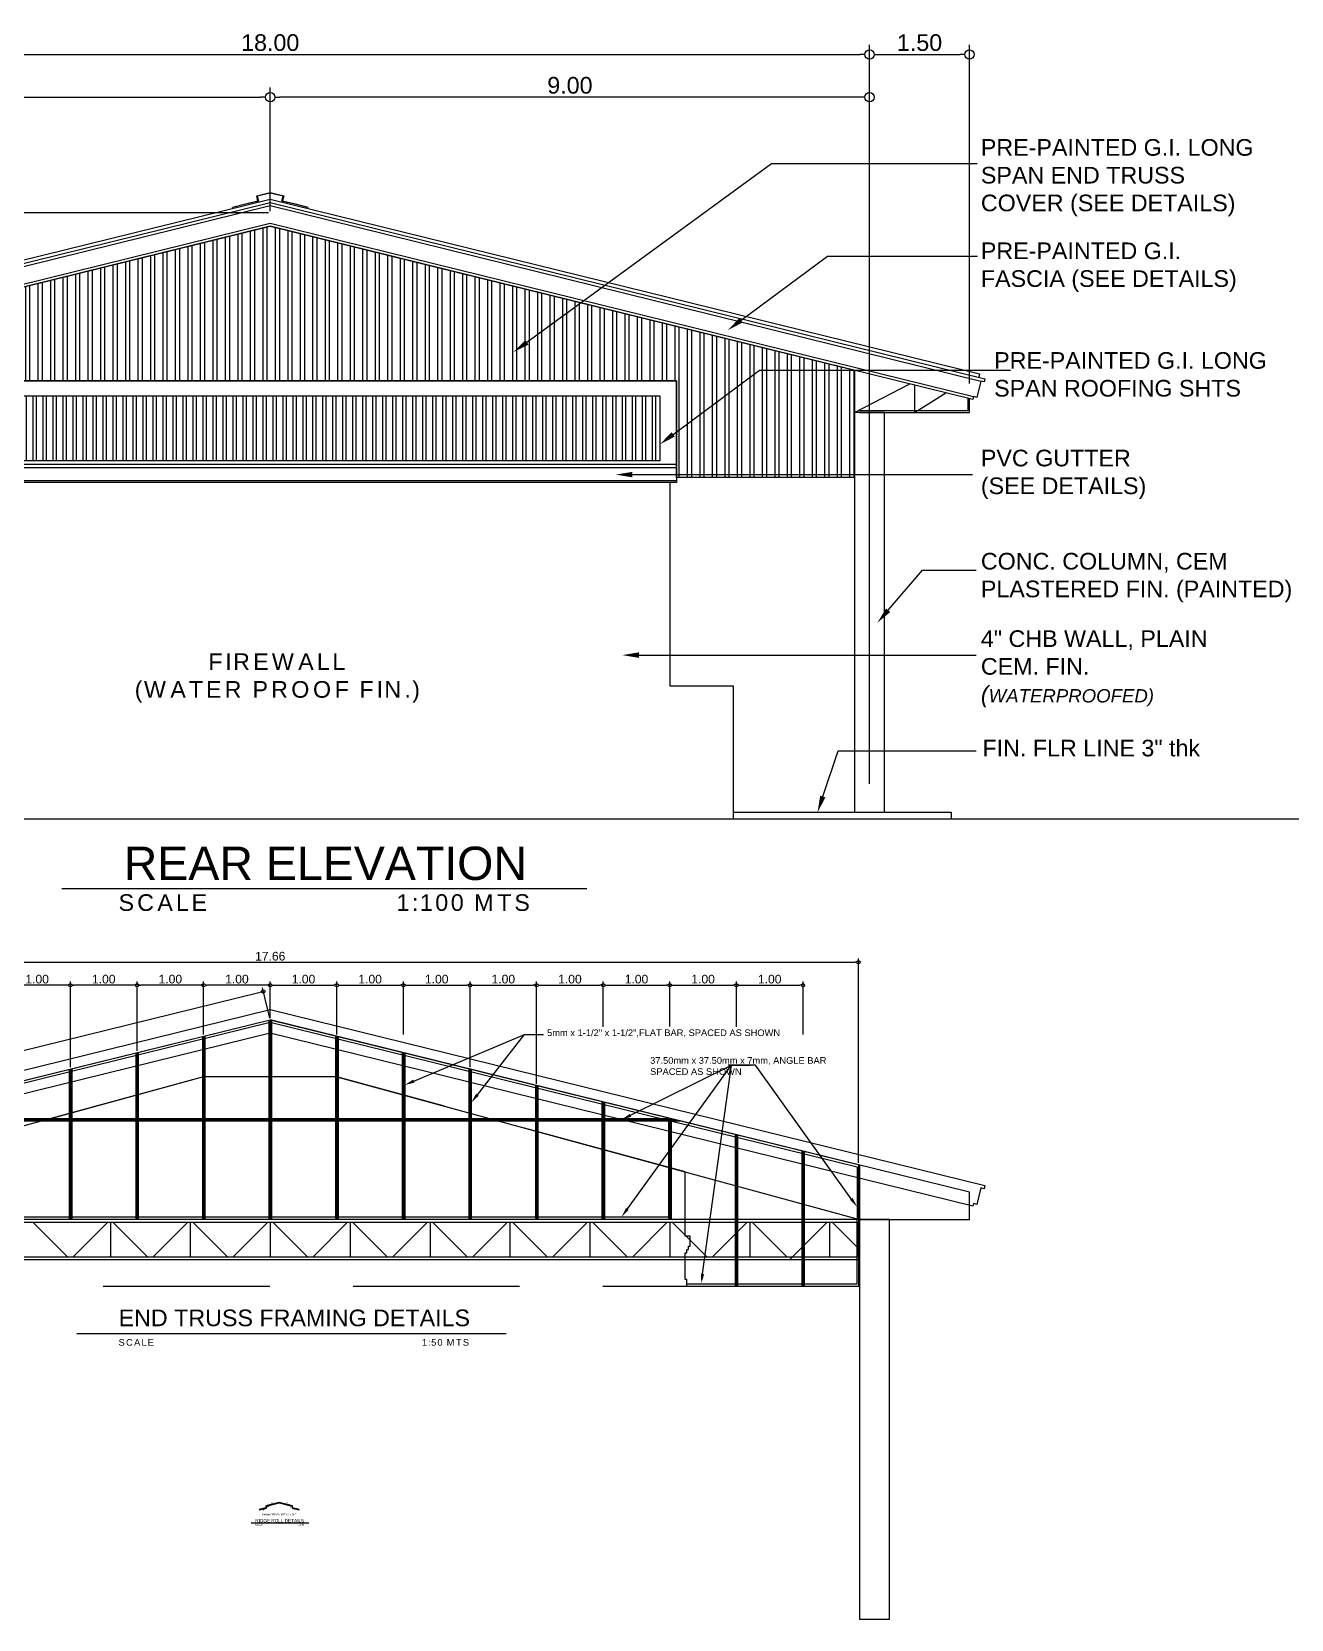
# Model space of a CAD drawing. Header units: inches. Extents: x -1369 to 1198, y -366 to 1398.
# Drawn here: x 25.03 to 43.94, y 20.3 to 44.13 of the extents above; entities that cross this region are included whole.
import ezdxf
from ezdxf import colors
from ezdxf.entities.mleader import LeaderData, LeaderLine
from ezdxf.math import Vec2, Vec3

# ---------------------------------------------------------------- set-up
doc = ezdxf.new("R2010")
doc.units = ezdxf.units.IN
doc.header["$MEASUREMENT"] = 0
doc.linetypes.add('HIDDEN', pattern=[0.375, 0.25, -0.125])
for name, color, linetype in [('CONS. LINE', 7, 'Continuous'), ('dim', 8, 'Continuous'), ('LABEL 1', 7, 'Continuous')]:
    doc.layers.add(name, color=color, linetype=linetype)
doc.styles.get("Standard").update_dxf_attribs({"font": 'arial.ttf'})
doc.dimstyles.new('50', dxfattribs={"dimtxt": 0.13, "dimasz": 0.05, "dimexe": 0.055, "dimexo": 0.025, "dimgap": 0.025, "dimtad": 1, "dimzin": 0, "dimdsep": 46, "dimtxsty": 'Standard', "dimblk": 'DOTBLANK', "dimcen": 0.09, "dimclrd": 256, "dimclre": 256, "dimadec": 0, "dimazin": 0, "dimtfac": 1, "dimtix": 1, "dimtofl": 0, "dimtmove": 0, "dimatfit": 3, "dimfxl": 1, "dimtolj": 1, "dimtzin": 0, "dimarcsym": 0})
doc.dimstyles.get("Standard").update_dxf_attribs({"dimtxt": 0.25, "dimasz": 0.14, "dimexe": 0.145, "dimexo": 0.025, "dimgap": 0.05, "dimtad": 1, "dimzin": 0, "dimdsep": 46, "dimtxsty": 'Standard', "dimblk": 'DOTBLANK', "dimcen": 0.09, "dimclrd": 256, "dimclre": 256, "dimaunit": 1, "dimadec": 5, "dimazin": 0, "dimtfac": 1, "dimtix": 1, "dimtofl": 0, "dimtmove": 0, "dimatfit": 3, "dimfxl": 0, "dimtolj": 1, "dimtzin": 0, "dimlwd": -1, "dimlwe": -1, "dimarcsym": 0})

# ---------------------------------------------------------------- blocks, each defined once
blk = doc.blocks.new('_DotBlank')
at = {"color": 0, "linetype": 'ByBlock', "lineweight": -2}
blk.add_line((-0.5, 0), (-1, 0), dxfattribs=at)
blk.add_circle((0, 0), 0.5, dxfattribs=at)
blk = doc.blocks.new('*D5')
at = {"layer": 'Defpoints', "color": 0, "transparency": 16777216}
for p in [(15.323, 41.409), (28.608, 41.409), (18.108, 38.409)]:
    blk.add_point(p, dxfattribs=at)
at = {"layer": 'dim', "transparency": 16777216}
for p, q in [((28.583, 41.409), (15.178, 41.409)), ((15.323, 38.549), (15.323, 41.269)), ((18.083, 38.409), (15.178, 38.409))]:
    blk.add_line(p, q, dxfattribs=at)
at = {"layer": 'dim', "transparency": 16777216, "xscale": 0.14, "yscale": 0.14, "zscale": 0.14}
for p, rotation in [((15.323, 41.409), 90), ((15.323, 38.409), 270)]:
    blk.add_blockref('_DotBlank', p, dxfattribs=dict(at, rotation=rotation))
at = {"layer": 'dim', "color": 0, "transparency": 16777216, "insert": (15.145, 39.909), "char_height": 0.25, "attachment_point": 5, "rotation": 90}
blk.add_mtext('\\A1;3.00', dxfattribs=at)
blk = doc.blocks.new('*D129')
at = {"layer": 'Defpoints', "color": 0, "transparency": 16777216}
for p in [(28.608, 43.144), (28.608, 41.409), (19.608, 32.809)]:
    blk.add_point(p, dxfattribs=at)
at = {"layer": 'dim', "transparency": 16777216}
for p, q in [((19.608, 32.834), (19.608, 43.289)), ((19.748, 43.144), (28.468, 43.144)), ((28.608, 41.434), (28.608, 43.289))]:
    blk.add_line(p, q, dxfattribs=at)
at = {"layer": 'dim', "transparency": 16777216, "xscale": 0.14, "yscale": 0.14, "zscale": 0.14, "rotation": 180}
blk.add_blockref('_DotBlank', (19.608, 43.144), dxfattribs=at)
at = {"layer": 'dim', "transparency": 16777216, "xscale": 0.14, "yscale": 0.14, "zscale": 0.14}
blk.add_blockref('_DotBlank', (28.608, 43.144), dxfattribs=at)
at = {"layer": 'dim', "color": 0, "transparency": 16777216, "insert": (24.108, 43.321), "char_height": 0.25, "attachment_point": 5}
blk.add_mtext('\\A1;9.00', dxfattribs=at)
blk = doc.blocks.new('*D131')
at = {"layer": 'Defpoints', "color": 0, "transparency": 16777216}
for p in [(39.108, 43.785), (39.108, 38.822), (37.608, 32.809)]:
    blk.add_point(p, dxfattribs=at)
at = {"layer": 'dim', "transparency": 16777216}
for p, q in [((37.608, 32.834), (37.608, 43.93)), ((39.108, 38.847), (39.108, 43.93)), ((37.748, 43.785), (38.968, 43.785))]:
    blk.add_line(p, q, dxfattribs=at)
at = {"layer": 'dim', "transparency": 16777216, "xscale": 0.14, "yscale": 0.14, "zscale": 0.14, "rotation": 180}
blk.add_blockref('_DotBlank', (37.608, 43.785), dxfattribs=at)
at = {"layer": 'dim', "transparency": 16777216, "xscale": 0.14, "yscale": 0.14, "zscale": 0.14}
blk.add_blockref('_DotBlank', (39.108, 43.785), dxfattribs=at)
at = {"layer": 'dim', "color": 0, "transparency": 16777216, "insert": (38.358, 43.962), "char_height": 0.25, "attachment_point": 5}
blk.add_mtext('\\A1;1.50', dxfattribs=at)
blk = doc.blocks.new('*D132')
at = {"layer": 'Defpoints', "color": 0, "transparency": 16777216}
for p in [(28.608, 43.144), (28.608, 41.409), (37.608, 32.809)]:
    blk.add_point(p, dxfattribs=at)
at = {"layer": 'dim', "transparency": 16777216}
for p, q in [((28.608, 41.434), (28.608, 43.289)), ((37.468, 43.144), (28.748, 43.144)), ((37.608, 32.834), (37.608, 43.289))]:
    blk.add_line(p, q, dxfattribs=at)
at = {"layer": 'dim', "transparency": 16777216, "xscale": 0.14, "yscale": 0.14, "zscale": 0.14, "rotation": 180}
blk.add_blockref('_DotBlank', (28.608, 43.144), dxfattribs=at)
at = {"layer": 'dim', "transparency": 16777216, "xscale": 0.14, "yscale": 0.14, "zscale": 0.14}
blk.add_blockref('_DotBlank', (37.608, 43.144), dxfattribs=at)
at = {"layer": 'dim', "color": 0, "transparency": 16777216, "insert": (33.108, 43.321), "char_height": 0.25, "attachment_point": 5}
blk.add_mtext('\\A1;9.00', dxfattribs=at)
blk = doc.blocks.new('*D135')
at = {"layer": 'Defpoints', "color": 0, "transparency": 16777216}
for p in [(37.608, 43.785), (19.608, 42.8), (37.608, 42.8)]:
    blk.add_point(p, dxfattribs=at)
at = {"layer": 'dim', "transparency": 16777216}
for p, q in [((19.608, 42.825), (19.608, 43.93)), ((37.608, 42.825), (37.608, 43.93)), ((19.748, 43.785), (37.468, 43.785))]:
    blk.add_line(p, q, dxfattribs=at)
at = {"layer": 'dim', "transparency": 16777216, "xscale": 0.14, "yscale": 0.14, "zscale": 0.14, "rotation": 180}
blk.add_blockref('_DotBlank', (19.608, 43.785), dxfattribs=at)
at = {"layer": 'dim', "transparency": 16777216, "xscale": 0.14, "yscale": 0.14, "zscale": 0.14}
blk.add_blockref('_DotBlank', (37.608, 43.785), dxfattribs=at)
at = {"layer": 'dim', "color": 0, "transparency": 16777216, "insert": (28.608, 43.962), "char_height": 0.25, "attachment_point": 5}
blk.add_mtext('\\A1;18.00', dxfattribs=at)
blk = doc.blocks.new('*D451')
at = {"layer": 'Defpoints', "color": 0, "transparency": 16777216}
for p in [(28.503, 29.721), (28.608, 29.295), (19.777, 27.12)]:
    blk.add_point(p, dxfattribs=at)
at = {"layer": 'dim', "lineweight": -2, "transparency": 16777216}
for p, q in [((19.721, 27.557), (28.455, 29.709)), ((28.602, 29.32), (28.49, 29.774)), ((19.771, 27.144), (19.659, 27.598))]:
    blk.add_line(p, q, dxfattribs=at)
at = {"layer": 'dim', "lineweight": -2, "transparency": 16777216, "xscale": 0.05, "yscale": 0.05, "zscale": 0.05}
for p, rotation in [((28.503, 29.721), 13.84069549165555), ((19.672, 27.545), 193.8406954916556)]:
    blk.add_blockref('_DotBlank', p, dxfattribs=dict(at, rotation=rotation))
at = {"layer": 'dim', "color": 0, "transparency": 16777216, "insert": (24.066, 28.721), "char_height": 0.13, "attachment_point": 5, "rotation": 13.8407}
blk.add_mtext('\\A1;9.10', dxfattribs=at)
blk = doc.blocks.new('*D452')
at = {"layer": 'Defpoints', "color": 0, "transparency": 16777216}
for p in [(29.608, 29.813), (28.608, 29.295), (29.608, 29.049)]:
    blk.add_point(p, dxfattribs=at)
at = {"layer": 'dim', "lineweight": -2, "transparency": 16777216}
for p, q in [((28.608, 29.32), (28.608, 29.868)), ((28.658, 29.813), (29.558, 29.813)), ((29.608, 29.074), (29.608, 29.868))]:
    blk.add_line(p, q, dxfattribs=at)
at = {"layer": 'dim', "lineweight": -2, "transparency": 16777216, "xscale": 0.05, "yscale": 0.05, "zscale": 0.05, "rotation": 180}
blk.add_blockref('_DotBlank', (28.608, 29.813), dxfattribs=at)
at = {"layer": 'dim', "lineweight": -2, "transparency": 16777216, "xscale": 0.05, "yscale": 0.05, "zscale": 0.05}
blk.add_blockref('_DotBlank', (29.608, 29.813), dxfattribs=at)
at = {"layer": 'dim', "color": 0, "transparency": 16777216, "insert": (29.108, 29.904), "char_height": 0.13, "attachment_point": 5}
blk.add_mtext('\\A1;1.00', dxfattribs=at)
blk = doc.blocks.new('*D453')
at = {"layer": 'Defpoints', "color": 0, "transparency": 16777216}
for p in [(30.608, 29.813), (29.608, 29.295), (30.608, 29.049)]:
    blk.add_point(p, dxfattribs=at)
at = {"layer": 'dim', "lineweight": -2, "transparency": 16777216}
for p, q in [((29.608, 29.32), (29.608, 29.868)), ((29.658, 29.813), (30.558, 29.813)), ((30.608, 29.074), (30.608, 29.868))]:
    blk.add_line(p, q, dxfattribs=at)
at = {"layer": 'dim', "lineweight": -2, "transparency": 16777216, "xscale": 0.05, "yscale": 0.05, "zscale": 0.05, "rotation": 180}
blk.add_blockref('_DotBlank', (29.608, 29.813), dxfattribs=at)
at = {"layer": 'dim', "lineweight": -2, "transparency": 16777216, "xscale": 0.05, "yscale": 0.05, "zscale": 0.05}
blk.add_blockref('_DotBlank', (30.608, 29.813), dxfattribs=at)
at = {"layer": 'dim', "color": 0, "transparency": 16777216, "insert": (30.108, 29.904), "char_height": 0.13, "attachment_point": 5}
blk.add_mtext('\\A1;1.00', dxfattribs=at)
blk = doc.blocks.new('*D454')
at = {"layer": 'Defpoints', "color": 0, "transparency": 16777216}
for p in [(31.608, 29.813), (30.608, 29.295), (31.608, 29.049)]:
    blk.add_point(p, dxfattribs=at)
at = {"layer": 'dim', "lineweight": -2, "transparency": 16777216}
for p, q in [((30.608, 29.32), (30.608, 29.868)), ((30.658, 29.813), (31.558, 29.813)), ((31.608, 29.074), (31.608, 29.868))]:
    blk.add_line(p, q, dxfattribs=at)
at = {"layer": 'dim', "lineweight": -2, "transparency": 16777216, "xscale": 0.05, "yscale": 0.05, "zscale": 0.05, "rotation": 180}
blk.add_blockref('_DotBlank', (30.608, 29.813), dxfattribs=at)
at = {"layer": 'dim', "lineweight": -2, "transparency": 16777216, "xscale": 0.05, "yscale": 0.05, "zscale": 0.05}
blk.add_blockref('_DotBlank', (31.608, 29.813), dxfattribs=at)
at = {"layer": 'dim', "color": 0, "transparency": 16777216, "insert": (31.108, 29.904), "char_height": 0.13, "attachment_point": 5}
blk.add_mtext('\\A1;1.00', dxfattribs=at)
blk = doc.blocks.new('*D455')
at = {"layer": 'Defpoints', "color": 0, "transparency": 16777216}
for p in [(32.608, 29.813), (31.608, 28.556), (32.608, 28.31)]:
    blk.add_point(p, dxfattribs=at)
at = {"layer": 'dim', "lineweight": -2, "transparency": 16777216}
for p, q in [((31.608, 28.581), (31.608, 29.868)), ((31.658, 29.813), (32.558, 29.813)), ((32.608, 28.335), (32.608, 29.868))]:
    blk.add_line(p, q, dxfattribs=at)
at = {"layer": 'dim', "lineweight": -2, "transparency": 16777216, "xscale": 0.05, "yscale": 0.05, "zscale": 0.05, "rotation": 180}
blk.add_blockref('_DotBlank', (31.608, 29.813), dxfattribs=at)
at = {"layer": 'dim', "lineweight": -2, "transparency": 16777216, "xscale": 0.05, "yscale": 0.05, "zscale": 0.05}
blk.add_blockref('_DotBlank', (32.608, 29.813), dxfattribs=at)
at = {"layer": 'dim', "color": 0, "transparency": 16777216, "insert": (32.108, 29.904), "char_height": 0.13, "attachment_point": 5}
blk.add_mtext('\\A1;1.00', dxfattribs=at)
blk = doc.blocks.new('*D456')
at = {"layer": 'Defpoints', "color": 0, "transparency": 16777216}
for p in [(33.608, 29.813), (32.608, 29.295), (33.608, 29.166)]:
    blk.add_point(p, dxfattribs=at)
at = {"layer": 'dim', "lineweight": -2, "transparency": 16777216}
for p, q in [((32.608, 29.32), (32.608, 29.868)), ((32.658, 29.813), (33.558, 29.813)), ((33.608, 29.191), (33.608, 29.868))]:
    blk.add_line(p, q, dxfattribs=at)
at = {"layer": 'dim', "lineweight": -2, "transparency": 16777216, "xscale": 0.05, "yscale": 0.05, "zscale": 0.05, "rotation": 180}
blk.add_blockref('_DotBlank', (32.608, 29.813), dxfattribs=at)
at = {"layer": 'dim', "lineweight": -2, "transparency": 16777216, "xscale": 0.05, "yscale": 0.05, "zscale": 0.05}
blk.add_blockref('_DotBlank', (33.608, 29.813), dxfattribs=at)
at = {"layer": 'dim', "color": 0, "transparency": 16777216, "insert": (33.108, 29.904), "char_height": 0.13, "attachment_point": 5}
blk.add_mtext('\\A1;1.00', dxfattribs=at)
blk = doc.blocks.new('*D457')
at = {"layer": 'Defpoints', "color": 0, "transparency": 16777216}
for p in [(34.608, 29.813), (33.608, 29.295), (34.608, 29.168)]:
    blk.add_point(p, dxfattribs=at)
at = {"layer": 'dim', "lineweight": -2, "transparency": 16777216}
for p, q in [((33.608, 29.32), (33.608, 29.868)), ((33.658, 29.813), (34.558, 29.813)), ((34.608, 29.193), (34.608, 29.868))]:
    blk.add_line(p, q, dxfattribs=at)
at = {"layer": 'dim', "lineweight": -2, "transparency": 16777216, "xscale": 0.05, "yscale": 0.05, "zscale": 0.05, "rotation": 180}
blk.add_blockref('_DotBlank', (33.608, 29.813), dxfattribs=at)
at = {"layer": 'dim', "lineweight": -2, "transparency": 16777216, "xscale": 0.05, "yscale": 0.05, "zscale": 0.05}
blk.add_blockref('_DotBlank', (34.608, 29.813), dxfattribs=at)
at = {"layer": 'dim', "color": 0, "transparency": 16777216, "insert": (34.108, 29.904), "char_height": 0.13, "attachment_point": 5}
blk.add_mtext('\\A1;1.00', dxfattribs=at)
blk = doc.blocks.new('*D458')
at = {"layer": 'Defpoints', "color": 0, "transparency": 16777216}
for p in [(35.608, 29.813), (34.608, 29.295), (35.608, 29.164)]:
    blk.add_point(p, dxfattribs=at)
at = {"layer": 'dim', "lineweight": -2, "transparency": 16777216}
for p, q in [((34.608, 29.32), (34.608, 29.868)), ((34.658, 29.813), (35.558, 29.813)), ((35.608, 29.189), (35.608, 29.868))]:
    blk.add_line(p, q, dxfattribs=at)
at = {"layer": 'dim', "lineweight": -2, "transparency": 16777216, "xscale": 0.05, "yscale": 0.05, "zscale": 0.05, "rotation": 180}
blk.add_blockref('_DotBlank', (34.608, 29.813), dxfattribs=at)
at = {"layer": 'dim', "lineweight": -2, "transparency": 16777216, "xscale": 0.05, "yscale": 0.05, "zscale": 0.05}
blk.add_blockref('_DotBlank', (35.608, 29.813), dxfattribs=at)
at = {"layer": 'dim', "color": 0, "transparency": 16777216, "insert": (35.108, 29.904), "char_height": 0.13, "attachment_point": 5}
blk.add_mtext('\\A1;1.00', dxfattribs=at)
blk = doc.blocks.new('*D459')
at = {"layer": 'Defpoints', "color": 0, "transparency": 16777216}
for p in [(36.608, 29.813), (35.608, 29.295), (36.608, 29.049)]:
    blk.add_point(p, dxfattribs=at)
at = {"layer": 'dim', "lineweight": -2, "transparency": 16777216}
for p, q in [((35.608, 29.32), (35.608, 29.868)), ((35.658, 29.813), (36.558, 29.813)), ((36.608, 29.074), (36.608, 29.868))]:
    blk.add_line(p, q, dxfattribs=at)
at = {"layer": 'dim', "lineweight": -2, "transparency": 16777216, "xscale": 0.05, "yscale": 0.05, "zscale": 0.05, "rotation": 180}
blk.add_blockref('_DotBlank', (35.608, 29.813), dxfattribs=at)
at = {"layer": 'dim', "lineweight": -2, "transparency": 16777216, "xscale": 0.05, "yscale": 0.05, "zscale": 0.05}
blk.add_blockref('_DotBlank', (36.608, 29.813), dxfattribs=at)
at = {"layer": 'dim', "color": 0, "transparency": 16777216, "insert": (36.108, 29.904), "char_height": 0.13, "attachment_point": 5}
blk.add_mtext('\\A1;1.00', dxfattribs=at)
blk = doc.blocks.new('*D460')
at = {"layer": 'Defpoints', "color": 0, "transparency": 16777216}
for p in [(37.439, 30.157), (19.777, 27.12), (37.439, 27.12)]:
    blk.add_point(p, dxfattribs=at)
at = {"layer": 'dim', "lineweight": -2, "transparency": 16777216}
for p, q in [((19.777, 27.145), (19.777, 30.212)), ((19.827, 30.157), (37.389, 30.157)), ((37.439, 27.145), (37.439, 30.212))]:
    blk.add_line(p, q, dxfattribs=at)
at = {"layer": 'dim', "lineweight": -2, "transparency": 16777216, "xscale": 0.05, "yscale": 0.05, "zscale": 0.05, "rotation": 180}
blk.add_blockref('_DotBlank', (19.777, 30.157), dxfattribs=at)
at = {"layer": 'dim', "lineweight": -2, "transparency": 16777216, "xscale": 0.05, "yscale": 0.05, "zscale": 0.05}
blk.add_blockref('_DotBlank', (37.439, 30.157), dxfattribs=at)
at = {"layer": 'dim', "color": 0, "transparency": 16777216, "insert": (28.608, 30.248), "char_height": 0.13, "attachment_point": 5}
blk.add_mtext('\\A1;17.66', dxfattribs=at)
blk = doc.blocks.new('*D462')
at = {"layer": 'Defpoints', "color": 0, "transparency": 16777216}
for p in [(26.608, 29.813), (27.608, 29.295), (26.608, 29.049)]:
    blk.add_point(p, dxfattribs=at)
at = {"layer": 'dim', "lineweight": -2, "transparency": 16777216}
for p, q in [((26.608, 29.074), (26.608, 29.868)), ((27.558, 29.813), (26.658, 29.813)), ((27.608, 29.32), (27.608, 29.868))]:
    blk.add_line(p, q, dxfattribs=at)
at = {"layer": 'dim', "lineweight": -2, "transparency": 16777216, "xscale": 0.05, "yscale": 0.05, "zscale": 0.05, "rotation": 180}
blk.add_blockref('_DotBlank', (26.608, 29.813), dxfattribs=at)
at = {"layer": 'dim', "lineweight": -2, "transparency": 16777216, "xscale": 0.05, "yscale": 0.05, "zscale": 0.05}
blk.add_blockref('_DotBlank', (27.608, 29.813), dxfattribs=at)
at = {"layer": 'dim', "color": 0, "transparency": 16777216, "insert": (27.108, 29.904), "char_height": 0.13, "attachment_point": 5}
blk.add_mtext('\\A1;1.00', dxfattribs=at)
blk = doc.blocks.new('*D463')
at = {"layer": 'Defpoints', "color": 0, "transparency": 16777216}
for p in [(25.608, 29.813), (26.608, 28.803), (25.608, 28.556)]:
    blk.add_point(p, dxfattribs=at)
at = {"layer": 'dim', "lineweight": -2, "transparency": 16777216}
for p, q in [((25.608, 28.581), (25.608, 29.868)), ((26.558, 29.813), (25.658, 29.813)), ((26.608, 28.828), (26.608, 29.868))]:
    blk.add_line(p, q, dxfattribs=at)
at = {"layer": 'dim', "lineweight": -2, "transparency": 16777216, "xscale": 0.05, "yscale": 0.05, "zscale": 0.05, "rotation": 180}
blk.add_blockref('_DotBlank', (25.608, 29.813), dxfattribs=at)
at = {"layer": 'dim', "lineweight": -2, "transparency": 16777216, "xscale": 0.05, "yscale": 0.05, "zscale": 0.05}
blk.add_blockref('_DotBlank', (26.608, 29.813), dxfattribs=at)
at = {"layer": 'dim', "color": 0, "transparency": 16777216, "insert": (26.108, 29.904), "char_height": 0.13, "attachment_point": 5}
blk.add_mtext('\\A1;1.00', dxfattribs=at)
blk = doc.blocks.new('*D464')
at = {"layer": 'Defpoints', "color": 0, "transparency": 16777216}
for p in [(24.608, 29.813), (25.608, 29.295), (24.608, 29.049)]:
    blk.add_point(p, dxfattribs=at)
at = {"layer": 'dim', "lineweight": -2, "transparency": 16777216}
for p, q in [((24.608, 29.074), (24.608, 29.868)), ((25.558, 29.813), (24.658, 29.813)), ((25.608, 29.32), (25.608, 29.868))]:
    blk.add_line(p, q, dxfattribs=at)
at = {"layer": 'dim', "lineweight": -2, "transparency": 16777216, "xscale": 0.05, "yscale": 0.05, "zscale": 0.05, "rotation": 180}
blk.add_blockref('_DotBlank', (24.608, 29.813), dxfattribs=at)
at = {"layer": 'dim', "lineweight": -2, "transparency": 16777216, "xscale": 0.05, "yscale": 0.05, "zscale": 0.05}
blk.add_blockref('_DotBlank', (25.608, 29.813), dxfattribs=at)
at = {"layer": 'dim', "color": 0, "transparency": 16777216, "insert": (25.108, 29.904), "char_height": 0.13, "attachment_point": 5}
blk.add_mtext('\\A1;1.00', dxfattribs=at)
blk = doc.blocks.new('*D468')
at = {"layer": 'Defpoints', "color": 0, "transparency": 16777216}
for p in [(27.608, 29.813), (28.608, 29.295), (27.608, 29.049)]:
    blk.add_point(p, dxfattribs=at)
at = {"layer": 'dim', "lineweight": -2, "transparency": 16777216}
for p, q in [((27.608, 29.074), (27.608, 29.868)), ((28.558, 29.813), (27.658, 29.813)), ((28.608, 29.32), (28.608, 29.868))]:
    blk.add_line(p, q, dxfattribs=at)
at = {"layer": 'dim', "lineweight": -2, "transparency": 16777216, "xscale": 0.05, "yscale": 0.05, "zscale": 0.05, "rotation": 180}
blk.add_blockref('_DotBlank', (27.608, 29.813), dxfattribs=at)
at = {"layer": 'dim', "lineweight": -2, "transparency": 16777216, "xscale": 0.05, "yscale": 0.05, "zscale": 0.05}
blk.add_blockref('_DotBlank', (28.608, 29.813), dxfattribs=at)
at = {"layer": 'dim', "color": 0, "transparency": 16777216, "insert": (28.108, 29.904), "char_height": 0.13, "attachment_point": 5}
blk.add_mtext('\\A1;1.00', dxfattribs=at)

msp = doc.modelspace()

# ---------------------------------------------------------------- hatches: boundary and pattern name
h = msp.add_hatch()
h.set_pattern_fill('ANSI32', color=3, scale=0.5, angle=45)
h.paths.add_polyline_path([(34.7081, 38.8854), (34.7081, 37.4337), (37.3831, 37.4337), (37.3831, 39.0451), (28.6081, 41.207), (19.8331, 39.0452), (19.8331, 37.4337), (22.3081, 37.4337), (22.3081, 37.6325), (22.5081, 37.6325), (22.5081, 38.8854)])
h = msp.add_hatch()
h.set_pattern_fill('ANSI32', color=3, scale=0.4, angle=45)
h.paths.add_polyline_path([(22.7581, 38.662), (34.4581, 38.662), (34.4581, 37.6854), (22.7581, 37.6854)])

# ---------------------------------------------------------------- linework, layer by layer
at = {"color": 1}
for p, q in [((34.7081, 37.5825), (22.3081, 37.5825)), ((34.7081, 37.3825), (22.3081, 37.3825))]:
    msp.add_line(p, q, dxfattribs=at)
msp.add_line((10.6234, 32.3087), (108.1091, 32.3087))
at = {"color": 7}
msp.add_line((35.5581, 32.4087), (37.8831, 32.4087), dxfattribs=at)
at = {"color": 4}
msp.add_lwpolyline([(28.042, 41.4945), (28.2361, 41.5424), (28.4243, 41.5887), (28.4063, 41.6615), (28.6081, 41.7113), (28.8098, 41.6615), (28.7919, 41.5887), (28.98, 41.5424), (29.1742, 41.4945), (29.1727, 41.4885), (28.9785, 41.5363), (28.7843, 41.5842), (28.8023, 41.657), (28.6081, 41.7048), (28.4139, 41.657), (28.4318, 41.5842), (28.2376, 41.5363), (28.0434, 41.4885), (28.042, 41.4945)], dxfattribs=at)
for points in [[(17.9353, 38.8832), (17.8868, 38.8712), (17.8759, 38.9185), (28.6081, 41.5632)], [(28.6081, 41.5632), (39.3403, 38.9185), (39.329, 38.8698), (39.2808, 38.8832), (39.2165, 38.6371), (39.1679, 38.6491)], [(39.2165, 38.6371), (39.1679, 38.6491), (39.1578, 38.6078), (28.6081, 41.207), (18.0588, 38.608), (18.0486, 38.6492), (17.9997, 38.6371)], [(22.3081, 37.4337), (19.8331, 37.4337), (19.8331, 39.0452), (28.6081, 41.207), (37.3831, 39.0451), (37.3831, 37.4337), (34.7081, 37.4337), (34.7081, 38.8854), (22.5081, 38.8854), (22.5081, 37.6325)], [(37.3831, 39.0266), (37.3831, 38.4087), (38.212, 38.8409)], [(37.4581, 38.4087), (39.1081, 38.4087), (39.1081, 38.6201)], [(38.2831, 38.8234), (38.2831, 38.4087), (38.7533, 38.7075)], [(34.7081, 37.6325), (34.7081, 37.3575), (22.5081, 37.3575), (22.5081, 37.3575)], [(34.6081, 37.3575), (34.6081, 34.3087), (35.5581, 34.3087), (35.5581, 32.3087)], [(19.7581, 25.6954), (19.7581, 27.115), (28.6081, 29.2954), (37.4581, 27.115), (37.4581, 25.6954)], [(34.8651, 25.2954), (37.4581, 25.2954), (37.4581, 25.6954)]]:
    msp.add_lwpolyline(points)
at = {"color": 1}
for points in [[(17.9353, 38.8832), (28.6081, 41.5158), (39.2808, 38.8832)], [(18.0444, 38.6481), (28.6081, 41.2508), (39.1679, 38.6491)], [(25.4781, 31.2635), (33.3599, 31.2635)], [(19.7956, 26.3329), (19.7956, 27.0856), (28.6081, 29.2568), (37.4206, 27.0856), (37.4206, 26.2954)], [(28.5893, 29.2908), (28.5893, 26.2954)], [(28.6268, 29.2908), (28.6268, 26.2954)], [(27.5893, 29.0444), (27.5893, 26.2954)], [(27.6268, 29.0536), (27.6268, 26.2954)], [(29.5893, 29.0536), (29.5893, 26.2954)], [(29.6268, 29.0444), (29.6268, 26.2954)], [(26.5893, 28.798), (26.5893, 26.2954)], [(26.6268, 28.8073), (26.6268, 26.2954)], [(30.5893, 28.8073), (30.5893, 26.2954)], [(30.6268, 28.798), (30.6268, 26.2954)], [(25.6268, 28.5609), (25.6268, 26.2954)], [(31.6268, 28.5517), (31.6268, 26.2954)], [(32.5893, 28.3145), (32.5893, 26.2954)], [(32.6268, 28.3053), (32.6268, 26.2954)], [(33.5893, 28.0681), (33.5893, 26.2954)], [(33.6268, 28.0589), (33.6268, 26.2954)], [(22.4437, 27.7767), (34.7724, 27.7767)], [(22.596, 27.8142), (34.6202, 27.8142)], [(34.5893, 27.8218), (34.5893, 26.2954)], [(34.6268, 27.8125), (34.6268, 26.2954)], [(35.5893, 27.5754), (35.5893, 25.2954)], [(35.6268, 27.5661), (35.6268, 25.2954)], [(36.5893, 27.329), (36.5893, 25.2954)], [(36.6268, 27.3198), (36.6268, 25.2954)], [(37.4581, 27.115), (37.4581, 26.2954)], [(34.6268, 26.3329), (22.5893, 26.3329)], [(34.6268, 26.2954), (22.5893, 26.2954)], [(34.8651, 25.3329), (37.4206, 25.3329), (37.4206, 26.2954)], [(25.7017, 24.5862), (32.1529, 24.5862)]]:
    msp.add_lwpolyline(points, dxfattribs=at)
at = {"color": 3}
msp.add_lwpolyline([(17.97, 38.9422), (17.958, 38.9908), (28.6081, 41.6147), (39.2581, 38.9908), (39.2462, 38.9422)], dxfattribs=at)
for points in [[(22.5081, 38.8854), (34.7081, 38.8854), (34.7081, 37.6325), (22.5081, 37.6325)], [(37.8331, 38.4087), (37.3831, 38.4087), (37.3831, 32.4087), (37.8331, 32.4087)]]:
    msp.add_lwpolyline(points, close=True)
at = {"color": 1}
msp.add_lwpolyline([(22.7581, 38.662), (34.4581, 38.662), (34.4581, 37.6854), (22.7581, 37.6854)], close=True, dxfattribs=at)
at = {"color": 8}
for points in [[(39.0831, 38.6263), (39.0831, 38.4337), (37.4614, 38.4337), (37.4581, 38.4346)], [(17.9353, 26.7699), (17.8868, 26.7579), (17.8759, 26.8052), (28.6081, 29.4499)], [(28.6081, 29.4499), (39.3403, 26.8052), (39.329, 26.7565), (39.2808, 26.7699), (39.2165, 26.5238), (39.1679, 26.5357)], [(39.2165, 26.5238), (39.1679, 26.5357), (39.1578, 26.4945), (28.6081, 29.0937), (18.0588, 26.4947), (18.0486, 26.5358), (17.9997, 26.5238)], [(27.6081, 28.4365), (19.7581, 26.2954), (18.1081, 26.2954), (18.1081, 26.7084), (28.6081, 29.2954)], [(29.6081, 28.4365), (37.4581, 26.2954), (39.1081, 26.2954), (39.1081, 26.7084), (28.6081, 29.2954)], [(37.4581, 26.2954), (19.7581, 26.2954), (19.7581, 25.6954), (37.4581, 25.6954)], [(19.7956, 25.7329), (19.7956, 26.2579), (37.4206, 26.2579), (37.4206, 25.7329), (19.7956, 25.7329)], [(25.0456, 26.2579), (25.5706, 25.7329)], [(25.6456, 25.7329), (26.1706, 26.2579)], [(26.2081, 26.2579), (26.2081, 25.7329)], [(26.2456, 26.2579), (26.7706, 25.7329)], [(26.8456, 25.7329), (27.3706, 26.2579)], [(27.4081, 26.2579), (27.4081, 25.7329)], [(27.4456, 26.2579), (27.9706, 25.7329)], [(28.0456, 25.7329), (28.5706, 26.2579)], [(28.6081, 26.2579), (28.6081, 25.7329)], [(28.6456, 26.2579), (29.1706, 25.7329)], [(29.7706, 26.2579), (29.2456, 25.7329)], [(29.8081, 26.2579), (29.8081, 25.7329)], [(29.8456, 26.2579), (30.3706, 25.7329)], [(30.9706, 26.2579), (30.4456, 25.7329)], [(31.0081, 26.2579), (31.0081, 25.7329)], [(31.0456, 26.2579), (31.5706, 25.7329)], [(32.1706, 26.2579), (31.6456, 25.7329)], [(32.2081, 26.2579), (32.2081, 25.7329)], [(32.2456, 26.2579), (32.7706, 25.7329)], [(33.3706, 26.2579), (32.8456, 25.7329)], [(33.4081, 26.2579), (33.4081, 25.7329)], [(33.4456, 26.2579), (33.9706, 25.7329)], [(34.5706, 26.2579), (34.0456, 25.7329)], [(34.6081, 26.2579), (34.6081, 25.7329)], [(34.6456, 26.2579), (35.1706, 25.7329)], [(35.7706, 26.2579), (35.2456, 25.7329)], [(35.8081, 26.2579), (35.8081, 25.7329)], [(35.8456, 26.2579), (36.3706, 25.7329)], [(36.9706, 26.2579), (36.4081, 25.6954)], [(37.0081, 26.2579), (37.0081, 25.7329)], [(37.0456, 26.2579), (37.4206, 25.8829)], [(37.4581, 26.2954), (37.4581, 25.6954)]]:
    msp.add_lwpolyline(points, dxfattribs=at)
at = {"color": 7}
msp.add_lwpolyline([(37.8331, 32.4087), (38.8331, 32.4087), (38.8331, 32.3087)], dxfattribs=at)
at = {"linetype": 'HIDDEN', "ltscale": 10}
for points in [[(22.3511, 25.2954), (34.8651, 25.2954), (34.8651, 25.3954), (34.8401, 25.3954), (34.8401, 25.7954), (34.8651, 25.7954), (34.8651, 25.8454), (34.8901, 25.8454), (34.8901, 25.8954), (34.9126, 25.8954), (34.9151, 26.0454), (34.8401, 26.0454), (34.8402, 27.0096), (29.6081, 28.4365), (27.6081, 28.4365)], [(27.6081, 28.4365), (22.3761, 27.0095)]]:
    msp.add_lwpolyline(points, dxfattribs=at)
at = {"color": 8}
msp.add_lwpolyline([(37.9081, 26.2954), (37.4581, 26.2954), (37.4581, 20.2954), (37.9081, 20.2954)], close=True, dxfattribs=at)
at = {"layer": 'CONS. LINE', "color": 4}
msp.add_lwpolyline([(28.4451, 21.938), (28.5499, 21.9633), (28.5499, 21.9937), (28.7437, 22.0406), (28.9374, 21.9937), (28.9374, 21.9633), (29.0422, 21.938), (29.0437, 21.944), (28.9437, 21.9682), (28.9437, 21.9986), (28.7437, 22.047), (28.5437, 21.9986), (28.5437, 21.9682), (28.4437, 21.944), (28.4451, 21.938)], dxfattribs=at)
at = {"layer": 'Defpoints', "color": 2}
for points in [[(28.6081, 29.2954), (28.6081, 26.2954)], [(27.6081, 29.049), (27.6081, 26.2954)], [(29.6081, 29.049), (29.6081, 26.2954)], [(26.6081, 28.8026), (26.6081, 26.2954)], [(30.6081, 28.8026), (30.6081, 26.2954)], [(25.6081, 28.5563), (25.6081, 26.2954)], [(31.6081, 28.5563), (31.6081, 26.2954)], [(32.6081, 28.3099), (32.6081, 26.2954)], [(33.6081, 28.0635), (33.6081, 26.2954)], [(22.5198, 27.7954), (34.6963, 27.7954)], [(34.6081, 27.8171), (34.6081, 26.2954)], [(35.6081, 27.5708), (35.6081, 25.2954)], [(36.6081, 27.3244), (36.6081, 25.2954)], [(37.4393, 27.1196), (37.4393, 25.2954)]]:
    msp.add_lwpolyline(points, dxfattribs=at)
at = {"layer": 'Defpoints', "color": 1}
for points in [[(25.5893, 28.5517), (25.5893, 26.2954)], [(31.5893, 28.5609), (31.5893, 26.2954)]]:
    msp.add_lwpolyline(points, dxfattribs=at)
at = {"layer": 'LABEL 1', "color": 1}
msp.add_line((29.1882, 21.7377), (28.3204, 21.7377), dxfattribs=at)

# ---------------------------------------------------------------- texts
for s, insert, char_height, width, attachment_point in [('PRE-PAINTED G.I. LONG SPAN END TRUSS COVER (SEE DETAILS)', (39.279, 42.515), 0.25, 4.208436, 1), ('PRE-PAINTED G.I. FASCIA (SEE DETAILS)', (39.279, 40.9631), 0.25, 4.208436, 1), ('PRE-PAINTED G.I. LONG SPAN ROOFING SHTS ', (39.4787, 39.3167), 0.25, 4.208436, 1), ('PVC GUTTER \\P(SEE DETAILS)', (39.279, 37.8522), 0.25, 4.208436, 1), ('CONC. COLUMN, CEM PLASTERED FIN. (PAINTED)', (39.279, 36.3035), 0.25, 4.838296, 1), ('4" CHB WALL, PLAIN CEM. FIN. {\\fArial|b0|i1|c0|p34;(\\H0.8x;WATERPROOFED)}', (39.279, 35.1412), 0.25, 4.208436, 1), ('\\pxqc;{\\T1.2;FIREWALL\\P(WATER PROOF FIN.)}', (26.6217, 34.7955), 0.25, 4.208436, 1), ('FIN. FLR LINE 3" thk', (42.5706, 33.4983), 0.25, 5.901458, 3), ('{\\T1.2;SCALE}', (26.3307, 31.1789), 0.25, 2.789052, 1), ('{\\T1.2;1:100 MTS}', (30.5034, 31.1789), 0.25, 4.208436, 1), ('5mm x 1-1/2" x 1-1/2",FLAT BAR, SPACED AS SHOWN', (32.7649, 29.1496), 0.1, 4.208436, 1), ('37.50mm x 37.50mm x 7mm, ANGLE BAR \\PSPACED AS SHOWN', (34.3125, 28.7335), 0.1, 4.208436, 1), ('{\\T1.2;SCALE}', (26.3307, 24.5015), 0.1, 0.638011, 1), ('{\\T1.2;1:50 MTS}', (30.8849, 24.5015), 0.1, 0.895271, 1)]:
    msp.add_mtext(s, dxfattribs=dict(insert=insert, char_height=char_height, width=width, attachment_point=attachment_point))
at = {"attachment_point": 1}
for s, width, gutter_width, insert, char_height in [('REAR ELEVATION', 6.482937, 1, (26.4085, 31.8933), 0.5), ('END TRUSS FRAMING DETAILS', 5.50714, 1, (26.331, 24.9442), 0.25), ('4"', 0.035595, 12.5, (28.4889, 21.9433), 0.025), ('1"', 0.035595, 12.5, (28.5587, 21.9903), 0.025), ('8"', 0.035595, 12.5, (28.628, 22.0513), 0.025), ('8"', 0.035595, 12.5, (28.8461, 22.0513), 0.025), ('1"', 0.035595, 12.5, (28.9072, 21.985), 0.025), ('4"', 0.035595, 12.5, (28.9673, 21.9433), 0.025)]:
    msp.add_mtext_dynamic_manual_height_columns(s, width=width, gutter_width=gutter_width, heights=[0], dxfattribs=dict(at, insert=insert, char_height=char_height))
at = {"layer": 'LABEL 1', "attachment_point": 1}
for s, width, insert, char_height in [('SCALE', 0.148121, (28.3781, 21.7252), 0.025), ('RIDGE ROLL DETAILS', 0.952646, (28.3835, 21.8001), 0.05), ('0.40mm PRE-PAINTED G.I. SHT', 0.637022, (28.4847, 21.8799), 0.025), ('1:10M', 0.133372, (29.015, 21.7252), 0.025)]:
    msp.add_mtext_dynamic_manual_height_columns(s, width=width, gutter_width=12.5, heights=[0], dxfattribs=dict(at, insert=insert, char_height=char_height))

# ---------------------------------------------------------------- dimensions: what is measured, and where the dimension line sits
at = {"layer": 'dim', "color": 0}
for base, p1, p2, dimstyle, picture, middle in [((37.6081, 43.7846), (19.6081, 42.8004), (37.6081, 42.8004), 'Standard', '*D135', (28.6081, 43.9623)), ((28.6081, 43.1438), (19.6081, 32.8087), (28.6081, 41.4087), 'Standard', '*D129', (24.1081, 43.3214)), ((37.4393, 30.157), (19.7768, 27.1196), (37.4393, 27.1196), '50', '*D460', (28.6081, 30.2484)), ((29.6081, 29.813), (28.6081, 29.2954), (29.6081, 29.049), '50', '*D452', (29.1081, 29.9043)), ((30.6081, 29.813), (29.6081, 29.2954), (30.6081, 29.049), '50', '*D453', (30.1081, 29.9043)), ((31.6081, 29.813), (30.6081, 29.2954), (31.6081, 29.049), '50', '*D454', (31.1081, 29.9043)), ((32.6081, 29.813), (31.6081, 28.5563), (32.6081, 28.3099), '50', '*D455', (32.1081, 29.9043)), ((33.6081, 29.813), (32.6081, 29.2954), (33.6081, 29.1664), '50', '*D456', (33.1081, 29.9043)), ((34.6081, 29.813), (33.6081, 29.2954), (34.6081, 29.1679), '50', '*D457', (34.1081, 29.9043)), ((35.6081, 29.813), (34.6081, 29.2954), (35.6081, 29.1645), '50', '*D458', (35.1081, 29.9043)), ((36.6081, 29.813), (35.6081, 29.2954), (36.6081, 29.049), '50', '*D459', (36.1081, 29.9043))]:
    dim = msp.add_linear_dim(base=base, p1=p1, p2=p2, dimstyle=dimstyle, dxfattribs=at)
    dim.commit()
    dim.dimension.update_dxf_attribs({"geometry": picture, "text_midpoint": middle})
for base, p1, p2, angle, dimstyle, picture, middle in [((39.1081, 43.7846), (37.6081, 32.8087), (39.1081, 38.8218), 180, 'Standard', '*D131', (38.3581, 43.9623)), ((28.6081, 43.1438), (37.6081, 32.8087), (28.6081, 41.4087), 180, 'Standard', '*D132', (33.1081, 43.3214)), ((15.3232, 41.4087), (18.1081, 38.4087), (28.6081, 41.4087), 90, 'Standard', '*D5', (15.1455, 39.9087)), ((24.6081, 29.813), (25.6081, 29.2954), (24.6081, 29.049), 180, '50', '*D464', (25.1081, 29.9043)), ((25.6081, 29.813), (26.6081, 28.8026), (25.6081, 28.5563), 180, '50', '*D463', (26.1081, 29.9043)), ((26.6081, 29.813), (27.6081, 29.2954), (26.6081, 29.049), 180, '50', '*D462', (27.1081, 29.9043)), ((27.6081, 29.813), (28.6081, 29.2954), (27.6081, 29.049), 180, '50', '*D468', (28.1081, 29.9043))]:
    dim = msp.add_linear_dim(base=base, p1=p1, p2=p2, angle=angle, dimstyle=dimstyle, dxfattribs=at)
    dim.commit()
    dim.dimension.update_dxf_attribs({"geometry": picture, "text_midpoint": middle})
dim = msp.add_aligned_dim(p1=(19.7768, 27.1196), p2=(28.6081, 29.2954), distance=0.438, dimstyle='50', dxfattribs=at)
dim.commit()
dim.dimension.update_dxf_attribs({"geometry": '*D451', "text_midpoint": (24.0658, 28.7215)})

# ---------------------------------------------------------------- leaders
at = {"color": 8}
ml = msp.add_multileader_mtext('Standard', dxfattribs=at)
ml.set_content('', color=8)
ml.set_leader_properties()
ml.build(insert=Vec2(0, 0))
ml.multileader.update_dxf_attribs({"dogleg_length": 0.36, "arrow_head_size": 0.25})
ctx = ml.context
ctx.base_point, ctx.char_height, ctx.arrow_head_size, ctx.landing_gap_size, ctx.plane_origin = Vec3(39.222, 42.1473), 0.18, 0.25, 0.09, Vec3(34.5686, 40.8296)
notes = []
notes.append((ctx, [(0, (1, 1, 0), (36.1364, 42.1473), (1, 0), 3.0856, [(0, [(32.2603, 39.3168)], 0, [])])]))
ctx.mtext.insert, ctx.mtext.flow_direction = Vec3(39.312, 42.2373), 5
ml = msp.add_multileader_mtext('Standard', dxfattribs=at)
ml.set_content('', color=8)
ml.set_leader_properties()
ml.build(insert=Vec2(0, 0))
ml.multileader.update_dxf_attribs({"dogleg_length": 0.36, "arrow_head_size": 0.25})
ctx = ml.context
ctx.base_point, ctx.char_height, ctx.arrow_head_size, ctx.landing_gap_size, ctx.plane_origin = Vec3(39.2267, 40.7581), 0.18, 0.25, 0.09, Vec3(34.6291, 39.4404)
notes.append((ctx, [(0, (1, 1, 0), (36.9744, 40.7581), (1, 0), 2.2524, [(0, [(35.4769, 39.6457)], 0, [])])]))
ctx.mtext.insert, ctx.mtext.flow_direction = Vec3(39.3167, 40.8481), 5
ml = msp.add_multileader_mtext('Standard', dxfattribs=at)
ml.set_content('', color=8)
ml.set_leader_properties()
ml.build(insert=Vec2(0, 0))
ml.multileader.update_dxf_attribs({"dogleg_length": 0.36, "arrow_head_size": 0.25})
ctx = ml.context
ctx.base_point, ctx.char_height, ctx.arrow_head_size, ctx.landing_gap_size, ctx.plane_origin = Vec3(39.7215, 39.0451), 0.18, 0.25, 0.09, Vec3(33.6103, 37.7274)
notes.append((ctx, [(0, (1, 1, 0), (35.9556, 39.0451), (1, 0), 3.766, [(0, [(34.4581, 37.9328)], 0, [])])]))
ctx.mtext.insert, ctx.mtext.flow_direction = Vec3(39.8115, 39.1351), 5
ml = msp.add_multileader_mtext('Standard', dxfattribs=at)
ml.set_content('', color=8)
ml.set_leader_properties()
ml.build(insert=Vec2(0, 0))
ml.multileader.update_dxf_attribs({"dogleg_length": 0.36, "arrow_head_size": 0.25})
ctx = ml.context
ctx.base_point, ctx.char_height, ctx.arrow_head_size, ctx.landing_gap_size, ctx.plane_origin = Vec3(39.1512, 37.4785), 0.18, 0.25, 0.09, Vec3(36.1812, 37.94)
notes.append((ctx, [(0, (1, 1, 0), (37.7972, 37.4785), (1, 0), 1.3541, [(0, [(33.7972, 37.4785)], 0, [])])]))
ctx.mtext.insert, ctx.mtext.flow_direction = Vec3(39.2412, 37.5685), 5
ml = msp.add_multileader_mtext('Standard', dxfattribs=at)
ml.set_content('', color=8)
ml.set_leader_properties()
ml.build(insert=Vec2(0, 0))
ml.multileader.update_dxf_attribs({"dogleg_length": 0.36, "arrow_head_size": 0.25})
ctx = ml.context
ctx.base_point, ctx.char_height, ctx.arrow_head_size, ctx.landing_gap_size, ctx.plane_origin = Vec3(39.2068, 36.0429), 0.18, 0.25, 0.09, Vec3(37.6366, 33.9089)
notes.append((ctx, [(0, (1, 1, 0), (38.4029, 36.0429), (1, 0), 0.804, [(0, [(37.7228, 35.2525)], 0, [])])]))
ctx.mtext.insert, ctx.mtext.flow_direction = Vec3(39.2968, 36.1329), 5
ml = msp.add_multileader_mtext('Standard', dxfattribs=at)
ml.set_content('', color=8)
ml.set_leader_properties()
ml.build(insert=Vec2(0, 0))
ml.multileader.update_dxf_attribs({"dogleg_length": 0.36, "arrow_head_size": 0.25})
ctx = ml.context
ctx.base_point, ctx.char_height, ctx.arrow_head_size, ctx.landing_gap_size, ctx.plane_origin = Vec3(39.2068, 34.7688), 0.18, 0.25, 0.09, Vec3(36.1755, 34.7688)
notes.append((ctx, [(0, (1, 1, 0), (38.8468, 34.7688), (1, 0), 0.36, [(0, [(33.8932, 34.7688)], 0, [])])]))
ctx.mtext.insert, ctx.mtext.flow_direction = Vec3(39.2968, 34.8588), 5
ml = msp.add_multileader_mtext('Standard', dxfattribs=at)
ml.set_content('', color=8)
ml.set_leader_properties()
ml.build(insert=Vec2(0, 0))
ml.multileader.update_dxf_attribs({"dogleg_length": 0.36, "arrow_head_size": 0.25})
ctx = ml.context
ctx.base_point, ctx.char_height, ctx.arrow_head_size, ctx.landing_gap_size, ctx.plane_origin = Vec3(39.2068, 33.3339), 0.18, 0.25, 0.09, Vec3(39.2011, 32.6246)
notes.append((ctx, [(0, (1, 1, 0), (37.1348, 33.3339), (1, 0), 2.072, [(0, [(36.8263, 32.4087)], 0, [])])]))
ctx.mtext.insert, ctx.mtext.flow_direction = Vec3(39.2968, 33.4239), 5
ml = msp.add_multileader_mtext('Standard', dxfattribs=at)
ml.set_content('', color=7)
ml.set_leader_properties(color=8)
ml.build(insert=Vec2(0, 0))
ml.multileader.update_dxf_attribs({"dogleg_length": 0.36, "arrow_head_size": 0.15})
ctx = ml.context
ctx.base_point, ctx.char_height, ctx.arrow_head_size, ctx.landing_gap_size, ctx.plane_origin = Vec3(32.7099, 29.0758), 0.15, 0.15, 0.09, Vec3(31.7569, 27.4829)
notes.append((ctx, [(0, (1, 1, 0), (32.4249, 29.0758), (1, 0), 0.285, [(0, [(30.6268, 28.3152)], 0, [])])]))
ctx.mtext.insert, ctx.mtext.flow_direction = Vec3(32.7999, 29.1508), 5
ml = msp.add_multileader_mtext('Standard', dxfattribs=at)
ml.set_content('', color=7)
ml.set_leader_properties(color=8)
ml.build(insert=Vec2(0, 0))
ml.multileader.update_dxf_attribs({"dogleg_length": 0.36, "arrow_head_size": 0.15})
ctx = ml.context
ctx.base_point, ctx.char_height, ctx.arrow_head_size, ctx.landing_gap_size, ctx.plane_origin = Vec3(32.7099, 29.0758), 0.15, 0.15, 0.09, Vec3(31.7569, 27.4829)
notes.append((ctx, [(0, (1, 1, 0), (32.4249, 29.0758), (1, 0), 0.285, [(0, [(31.6268, 28.0508)], 0, [])])]))
ctx.mtext.insert, ctx.mtext.flow_direction = Vec3(32.7999, 29.1508), 5
ml = msp.add_multileader_mtext('Standard', dxfattribs=at)
ml.set_content('', color=7)
ml.set_leader_properties(color=8)
ml.build(insert=Vec2(0, 0))
ml.multileader.update_dxf_attribs({"dogleg_length": 0.36, "arrow_head_size": 0.15})
ctx = ml.context
ctx.base_point, ctx.char_height, ctx.arrow_head_size, ctx.landing_gap_size, ctx.plane_origin = Vec3(35.8179, 28.6143), 0.15, 0.15, 0.09, Vec3(34.8648, 27.0214)
notes.append((ctx, [(0, (1, 1, 0), (35.5329, 28.6143), (1, 0), 0.285, [(0, [(33.8829, 27.7941)], 0, [])])]))
ctx.mtext.insert, ctx.mtext.flow_direction = Vec3(35.9079, 28.6893), 5
ml = msp.add_multileader_mtext('Standard', dxfattribs=at)
ml.set_content('', color=7)
ml.set_leader_properties(color=8)
ml.build(insert=Vec2(0, 0))
ml.multileader.update_dxf_attribs({"dogleg_length": 0.36, "arrow_head_size": 0.15})
ctx = ml.context
ctx.base_point, ctx.char_height, ctx.arrow_head_size, ctx.landing_gap_size, ctx.plane_origin = Vec3(35.8179, 28.6143), 0.15, 0.15, 0.09, Vec3(34.8648, 27.0214)
notes.append((ctx, [(0, (1, 1, 0), (35.5329, 28.6143), (1, 0), 0.285, [(0, [(33.8829, 26.3329)], 0, [])])]))
ctx.mtext.insert, ctx.mtext.flow_direction = Vec3(35.9079, 28.6893), 5
ml = msp.add_multileader_mtext('Standard', dxfattribs=at)
ml.set_content('', color=7)
ml.set_leader_properties(color=8)
ml.build(insert=Vec2(0, 0))
ml.multileader.update_dxf_attribs({"dogleg_length": 0.36, "arrow_head_size": 0.15})
ctx = ml.context
ctx.base_point, ctx.char_height, ctx.arrow_head_size, ctx.landing_gap_size, ctx.plane_origin = Vec3(35.8179, 28.6143), 0.15, 0.15, 0.09, Vec3(34.8648, 27.0214)
notes.append((ctx, [(0, (1, 1, 0), (35.5329, 28.6143), (1, 0), 0.285, [(0, [(35.0803, 25.3329)], 0, [])])]))
ctx.mtext.insert, ctx.mtext.flow_direction = Vec3(35.9079, 28.6893), 5
ml = msp.add_multileader_mtext('Standard', dxfattribs=at)
ml.set_content('', color=7)
ml.set_leader_properties(color=8)
ml.build(insert=Vec2(0, 0))
ml.multileader.update_dxf_attribs({"dogleg_length": 0.36, "arrow_head_size": 0.15})
ctx = ml.context
ctx.base_point, ctx.char_height, ctx.arrow_head_size, ctx.landing_gap_size, ctx.plane_origin = Vec3(35.3063, 28.6143), 0.15, 0.15, 0.09, Vec3(34.9399, 27.0214)
ctx.text_align_type = 2
notes.append((ctx, [(1, (1, 1, 0), (35.8945, 28.6143), (-1, 0), 0.4083, [(0, [(37.4206, 26.4857)], 0, [])])]))
ctx.mtext.insert, ctx.mtext.alignment, ctx.mtext.flow_direction = Vec3(35.3963, 28.6893), 3, 5
for ctx, leaders in notes:
    for number, flags, end, landing, length, lines in leaders:
        leader = LeaderData()
        leader.index, (leader.has_last_leader_line, leader.has_dogleg_vector, leader.attachment_direction) = number, flags
        leader.last_leader_point, leader.dogleg_vector, leader.dogleg_length = Vec3(end), Vec3(landing), length
        for number, points, colour, breaks in lines:
            line = LeaderLine()
            line.index, line.vertices, line.color, line.breaks = number, Vec3.list(points), colors.encode_raw_color(colour), breaks
            leader.lines.append(line)
        ctx.leaders.append(leader)

doc.saveas('drawing.dxf')
